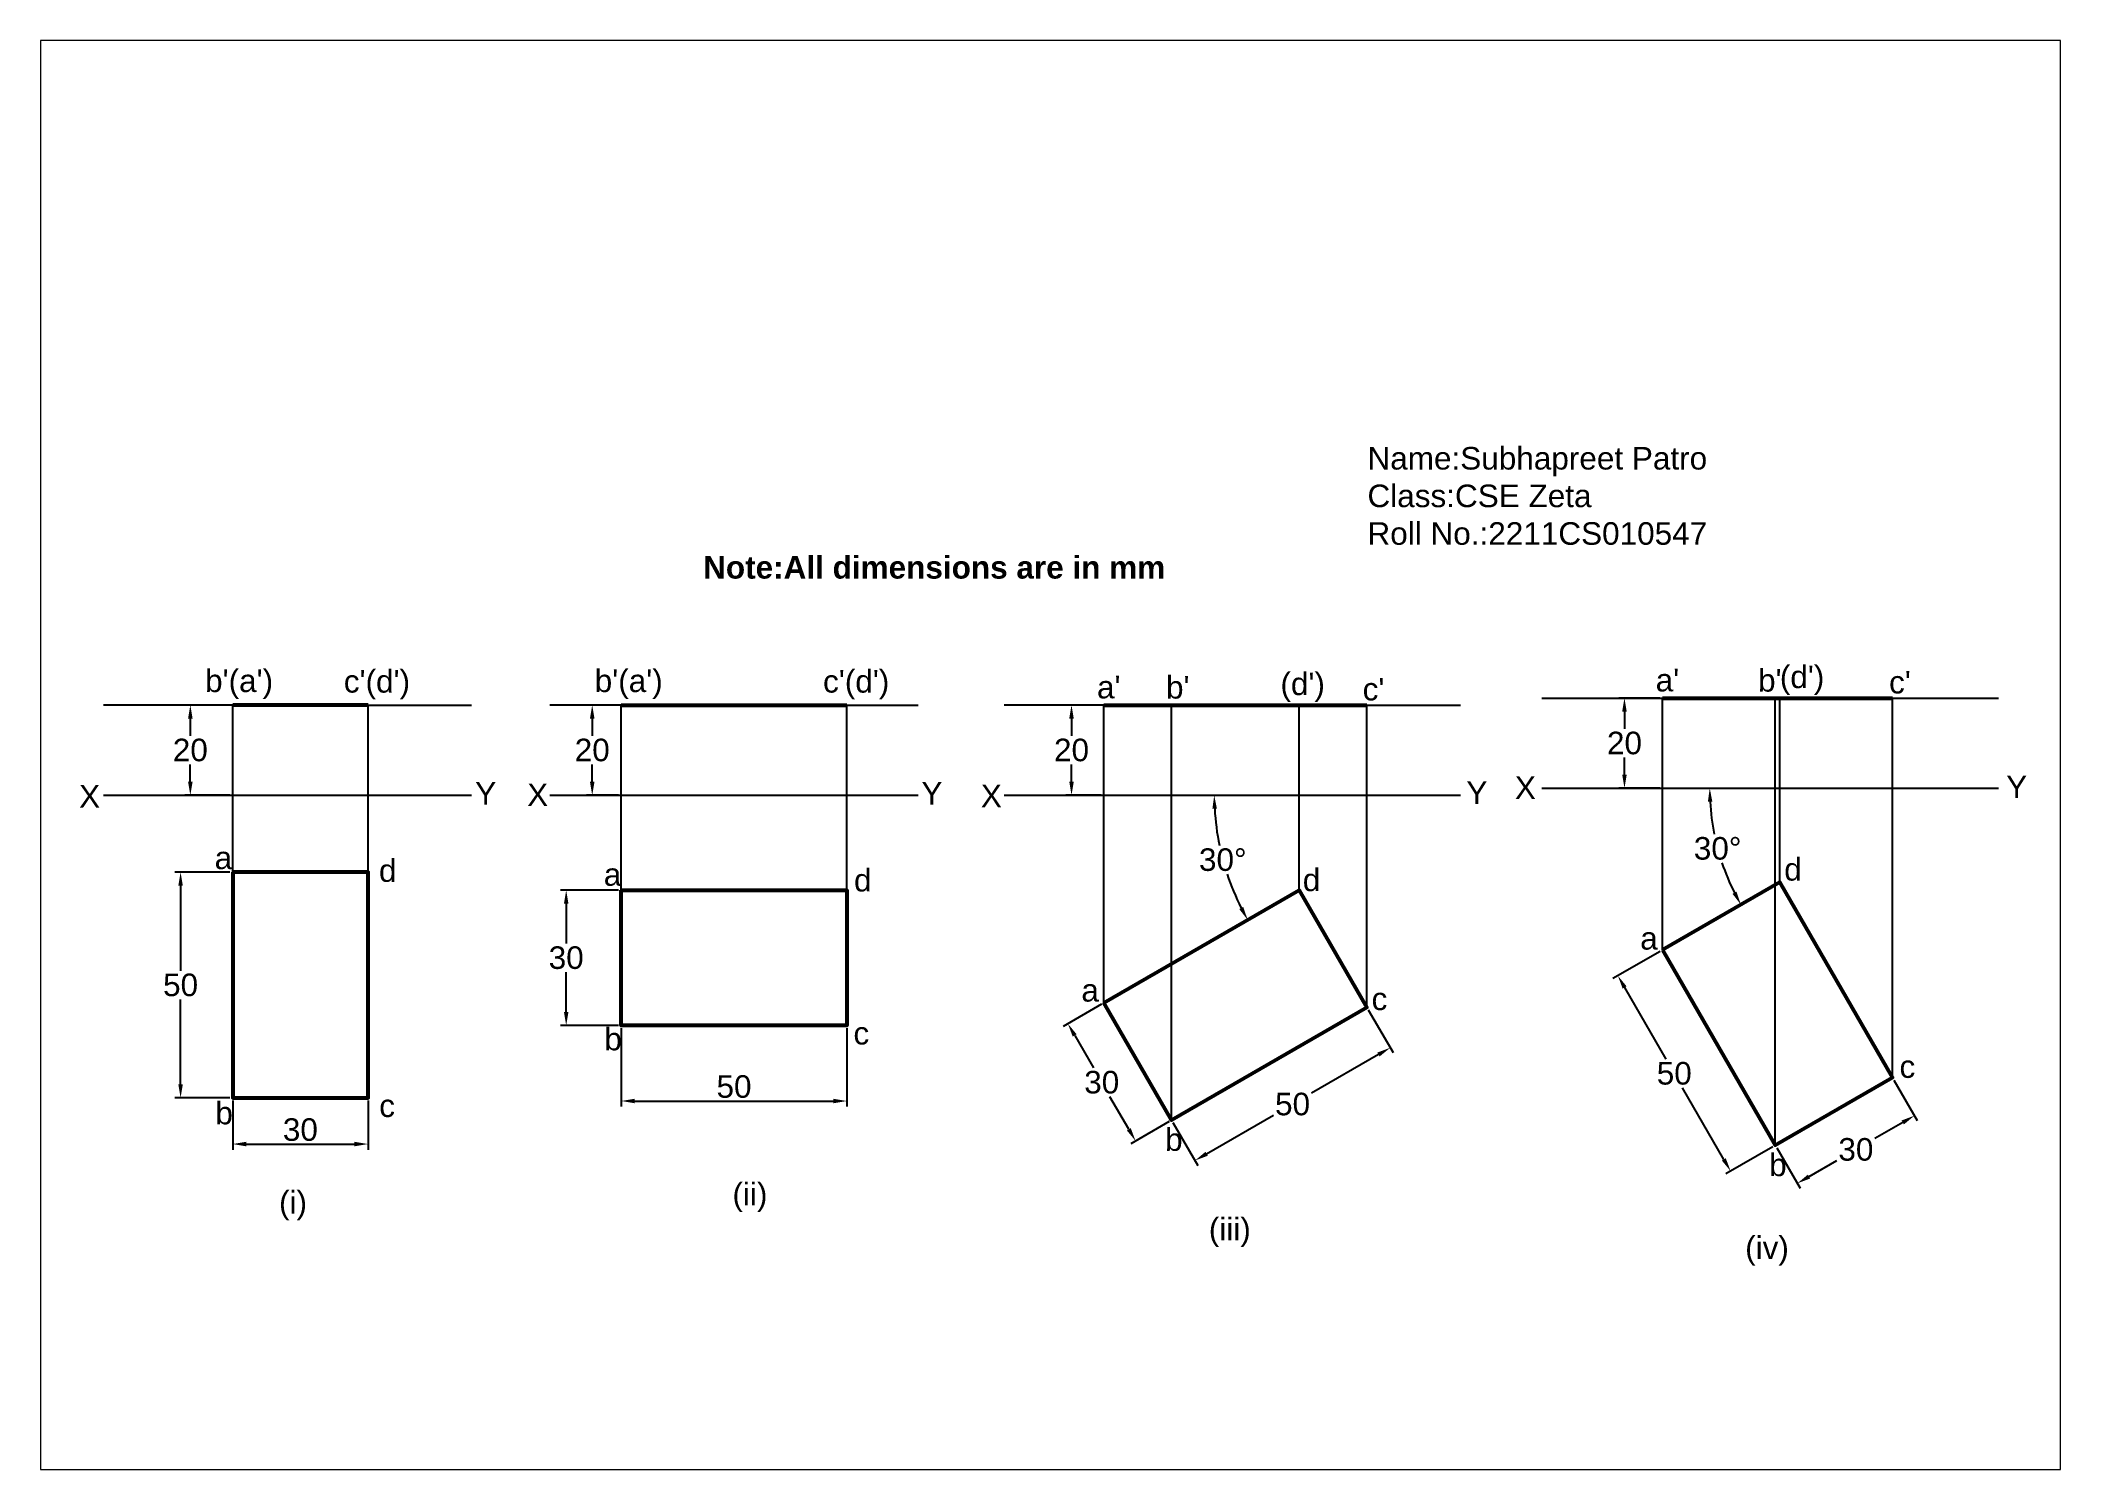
# Paper-space layout 'Layout3' of a CAD drawing. Header units: millimetres. Extents: x 30 to 267, y 21 to 189.
# The model-space entities are those that its viewports show. They can reach past a viewport. Long polylines and large blocks are cut down to what shows.
import ezdxf

# ---------------------------------------------------------------- set-up
doc = ezdxf.new("R2010")
doc.units = ezdxf.units.MM
doc.header["$PDMODE"] = 35
doc.header["$PDSIZE"] = 5
doc.styles.get("Standard").update_dxf_attribs({"font": 'arial.ttf'})
doc.dimstyles.new('ISO-25', dxfattribs={"dimtxt": 5, "dimasz": 3, "dimexe": 1.25, "dimexo": 0.625, "dimtad": 1, "dimtih": 1, "dimtoh": 1, "dimdec": 0, "dimtxsty": 'Standard', "dimcen": 2.5, "dimadec": 0, "dimazin": 0, "dimtfac": 1, "dimtdec": 0, "dimtmove": 0, "dimatfit": 3, "dimfxl": 1, "dimarcsym": 0})

# ---------------------------------------------------------------- blocks, each defined once
blk = doc.blocks.new('*D6')
at = {"color": 0, "lineweight": -2, "transparency": 16777216}
for p, q in [((736.97, 135.15), (726.94, 135.15)), ((728.19, 132.15), (728.19, 128.33)), ((728.19, 118.15), (728.19, 121.98)), ((736.97, 115.15), (726.94, 115.15))]:
    blk.add_line(p, q, dxfattribs=at)
at = {"color": 0, "transparency": 16777216}
for points in [[(727.69, 132.15), (728.69, 132.15), (728.19, 135.15)], [(727.69, 118.15), (728.69, 118.15), (728.19, 115.15)]]:
    blk.add_solid(points, dxfattribs=at)
at = {"layer": 'Defpoints', "color": 0, "transparency": 16777216}
for p in [(737.59, 135.15), (728.19, 115.15), (737.59, 115.15)]:
    blk.add_point(p, dxfattribs=at)
at = {"color": 0, "transparency": 16777216, "insert": (728.19, 125.15), "char_height": 5, "attachment_point": 5}
blk.add_mtext('20', dxfattribs=at)
blk = doc.blocks.new('*D7')
at = {"color": 0, "lineweight": -2, "transparency": 16777216}
for p, q in [((737.59, 47.47), (737.59, 36.6)), ((767.59, 47.47), (767.59, 36.6)), ((740.59, 37.85), (764.59, 37.85))]:
    blk.add_line(p, q, dxfattribs=at)
at = {"color": 0, "transparency": 16777216}
for points in [[(740.59, 38.35), (740.59, 37.35), (737.59, 37.85)], [(764.59, 38.35), (764.59, 37.35), (767.59, 37.85)]]:
    blk.add_solid(points, dxfattribs=at)
at = {"layer": 'Defpoints', "color": 0, "transparency": 16777216}
for p in [(737.59, 48.09), (767.59, 48.09), (767.59, 37.85)]:
    blk.add_point(p, dxfattribs=at)
at = {"color": 0, "transparency": 16777216, "insert": (752.59, 41.03), "char_height": 5, "attachment_point": 5}
blk.add_mtext('30', dxfattribs=at)
blk = doc.blocks.new('*D8')
at = {"color": 0, "lineweight": -2, "transparency": 16777216}
for p, q in [((736.97, 98.09), (724.78, 98.09)), ((726.03, 95.09), (726.03, 76.27)), ((726.03, 51.09), (726.03, 69.92)), ((736.97, 48.09), (724.78, 48.09))]:
    blk.add_line(p, q, dxfattribs=at)
at = {"color": 0, "transparency": 16777216}
for points in [[(725.53, 95.09), (726.53, 95.09), (726.03, 98.09)], [(725.53, 51.09), (726.53, 51.09), (726.03, 48.09)]]:
    blk.add_solid(points, dxfattribs=at)
at = {"layer": 'Defpoints', "color": 0, "transparency": 16777216}
for p in [(737.59, 98.09), (726.03, 48.09), (737.59, 48.09)]:
    blk.add_point(p, dxfattribs=at)
at = {"color": 0, "transparency": 16777216, "insert": (726.03, 73.09), "char_height": 5, "attachment_point": 5}
blk.add_mtext('50', dxfattribs=at)
blk = doc.blocks.new('*D9')
at = {"color": 0, "lineweight": -2, "transparency": 16777216}
for p, q in [((823.11, 135.15), (816.05, 135.15)), ((817.3, 132.15), (817.3, 128.33)), ((817.3, 118.15), (817.3, 121.98)), ((823.11, 115.15), (816.05, 115.15))]:
    blk.add_line(p, q, dxfattribs=at)
at = {"color": 0, "transparency": 16777216}
for points in [[(816.8, 132.15), (817.8, 132.15), (817.3, 135.15)], [(816.8, 118.15), (817.8, 118.15), (817.3, 115.15)]]:
    blk.add_solid(points, dxfattribs=at)
at = {"layer": 'Defpoints', "color": 0, "transparency": 16777216}
for p in [(823.74, 135.15), (817.3, 115.15), (823.74, 115.15)]:
    blk.add_point(p, dxfattribs=at)
at = {"color": 0, "transparency": 16777216, "insert": (817.3, 125.15), "char_height": 5, "attachment_point": 5}
blk.add_mtext('20', dxfattribs=at)
blk = doc.blocks.new('*D10')
at = {"color": 0, "lineweight": -2, "transparency": 16777216}
for p, q in [((823.74, 63.51), (823.74, 46.14)), ((873.74, 63.51), (873.74, 46.14)), ((826.74, 47.39), (870.74, 47.39))]:
    blk.add_line(p, q, dxfattribs=at)
at = {"color": 0, "transparency": 16777216}
for points in [[(826.74, 47.89), (826.74, 46.89), (823.74, 47.39)], [(870.74, 47.89), (870.74, 46.89), (873.74, 47.39)]]:
    blk.add_solid(points, dxfattribs=at)
at = {"layer": 'Defpoints', "color": 0, "transparency": 16777216}
for p in [(823.74, 64.13), (873.74, 64.13), (873.74, 47.39)]:
    blk.add_point(p, dxfattribs=at)
at = {"color": 0, "transparency": 16777216, "insert": (848.74, 50.57), "char_height": 5, "attachment_point": 5}
blk.add_mtext('50', dxfattribs=at)
blk = doc.blocks.new('*D11')
at = {"color": 0, "lineweight": -2, "transparency": 16777216}
for p, q in [((823.11, 94.13), (810.28, 94.13)), ((811.53, 91.13), (811.53, 82.31)), ((811.53, 67.13), (811.53, 75.95)), ((823.11, 64.13), (810.28, 64.13))]:
    blk.add_line(p, q, dxfattribs=at)
at = {"color": 0, "transparency": 16777216}
for points in [[(811.03, 91.13), (812.03, 91.13), (811.53, 94.13)], [(811.03, 67.13), (812.03, 67.13), (811.53, 64.13)]]:
    blk.add_solid(points, dxfattribs=at)
at = {"layer": 'Defpoints', "color": 0, "transparency": 16777216}
for p in [(823.74, 94.13), (811.53, 64.13), (823.74, 64.13)]:
    blk.add_point(p, dxfattribs=at)
at = {"color": 0, "transparency": 16777216, "insert": (811.53, 79.13), "char_height": 5, "attachment_point": 5}
blk.add_mtext('30', dxfattribs=at)
blk = doc.blocks.new('*D12')
at = {"color": 0, "lineweight": -2, "transparency": 16777216}
for p, q in [((989.37, 67.61), (994.86, 58.11)), ((991.63, 57.69), (976.78, 49.12)), ((946.07, 42.61), (951.55, 33.11)), ((953.53, 35.69), (968.38, 44.27))]:
    blk.add_line(p, q, dxfattribs=at)
at = {"color": 0, "transparency": 16777216}
for points in [[(991.38, 58.13), (991.88, 57.26), (994.23, 59.19)], [(953.28, 36.13), (953.78, 35.26), (950.93, 34.19)]]:
    blk.add_solid(points, dxfattribs=at)
at = {"layer": 'Defpoints', "color": 0, "transparency": 16777216}
for p in [(989.06, 68.15), (994.23, 59.19), (945.76, 43.15)]:
    blk.add_point(p, dxfattribs=at)
at = {"color": 0, "transparency": 16777216, "insert": (972.58, 46.69), "char_height": 5, "attachment_point": 5}
blk.add_mtext('50', dxfattribs=at)
blk = doc.blocks.new('*D13')
at = {"color": 0, "lineweight": -2, "transparency": 16777216}
for p, q in [((930.22, 68.82), (921.69, 63.89)), ((924.27, 61.92), (928.43, 54.71)), ((936.27, 41.13), (932.1, 48.35)), ((945.22, 42.84), (936.69, 37.91))]:
    blk.add_line(p, q, dxfattribs=at)
at = {"color": 0, "transparency": 16777216}
for points in [[(924.7, 62.17), (923.84, 61.67), (922.77, 64.52)], [(936.7, 41.38), (935.84, 40.88), (937.77, 38.54)]]:
    blk.add_solid(points, dxfattribs=at)
at = {"layer": 'Defpoints', "color": 0, "transparency": 16777216}
for p in [(930.76, 69.13), (922.77, 64.52), (945.76, 43.15)]:
    blk.add_point(p, dxfattribs=at)
at = {"color": 0, "transparency": 16777216, "insert": (930.27, 51.53), "char_height": 5, "attachment_point": 5}
blk.add_mtext('30', dxfattribs=at)
blk = doc.blocks.new('*D14')
at = {"color": 0, "lineweight": -2, "transparency": 16777216}
for p, q in [((930.13, 135.15), (922.32, 135.15)), ((923.57, 132.15), (923.57, 128.33)), ((923.57, 118.15), (923.57, 121.98)), ((930.13, 115.15), (922.32, 115.15))]:
    blk.add_line(p, q, dxfattribs=at)
at = {"color": 0, "transparency": 16777216}
for points in [[(923.07, 132.15), (924.07, 132.15), (923.57, 135.15)], [(923.07, 118.15), (924.07, 118.15), (923.57, 115.15)]]:
    blk.add_solid(points, dxfattribs=at)
at = {"layer": 'Defpoints', "color": 0, "transparency": 16777216}
for p in [(930.76, 135.15), (923.57, 115.15), (930.76, 115.15)]:
    blk.add_point(p, dxfattribs=at)
at = {"color": 0, "transparency": 16777216, "insert": (923.57, 125.15), "char_height": 5, "attachment_point": 5}
blk.add_mtext('20', dxfattribs=at)
blk = doc.blocks.new('*D15')
at = {"color": 0, "lineweight": -2, "transparency": 16777216}
for start, end in [(183.1113, 191.6114), (198.4432, 206.8887)]:
    blk.add_arc((1010.48, 115.15), 55.25, start, end, dxfattribs=at)
at = {"color": 0, "transparency": 16777216}
for points in [[(954.8, 112.14), (955.8, 112.17), (955.22, 115.15)], [(961.64, 90.4), (960.76, 89.93), (962.63, 87.53)]]:
    blk.add_solid(points, dxfattribs=at)
at = {"layer": 'Defpoints', "color": 0, "transparency": 16777216}
for p in [(908.61, 115.15), (1009.84, 115.15), (956.06, 105.56), (974.06, 94.13), (930.76, 69.13)]:
    blk.add_point(p, dxfattribs=at)
at = {"color": 0, "transparency": 16777216, "insert": (957.11, 100.85), "char_height": 5, "attachment_point": 5}
blk.add_mtext('30°', dxfattribs=at)
blk = doc.blocks.new('*D16')
at = {"color": 0, "lineweight": -2, "transparency": 16777216}
for start, end in [(183.3311, 191.3738), (198.6889, 206.6689)]:
    blk.add_arc((1116.68, 116.7), 51.61, start, end, dxfattribs=at)
at = {"color": 0, "transparency": 16777216}
for points in [[(1064.66, 113.69), (1065.66, 113.72), (1065.08, 116.7)], [(1071.01, 93.78), (1070.13, 93.3), (1071.99, 90.9)]]:
    blk.add_solid(points, dxfattribs=at)
at = {"layer": 'Defpoints', "color": 0, "transparency": 16777216}
for p in [(1027.85, 116.7), (1129.08, 116.7), (1065.86, 107.74), (1080.61, 95.87), (1054.62, 80.87)]:
    blk.add_point(p, dxfattribs=at)
at = {"color": 0, "transparency": 16777216, "insert": (1066.83, 103.35), "char_height": 5, "attachment_point": 5}
blk.add_mtext('30°', dxfattribs=at)
blk = doc.blocks.new('*D17')
at = {"color": 0, "lineweight": -2, "transparency": 16777216}
for p, q in [((1054.08, 80.56), (1043.62, 74.52)), ((1046.21, 72.55), (1055.37, 56.67)), ((1068.21, 34.44), (1059.04, 50.32)), ((1079.08, 37.26), (1068.62, 31.22))]:
    blk.add_line(p, q, dxfattribs=at)
at = {"color": 0, "transparency": 16777216}
for points in [[(1046.64, 72.8), (1045.77, 72.3), (1044.71, 75.15)], [(1068.64, 34.69), (1067.77, 34.19), (1069.71, 31.85)]]:
    blk.add_solid(points, dxfattribs=at)
at = {"layer": 'Defpoints', "color": 0, "transparency": 16777216}
for p in [(1054.62, 80.87), (1079.62, 37.57), (1069.71, 31.85)]:
    blk.add_point(p, dxfattribs=at)
at = {"color": 0, "transparency": 16777216, "insert": (1057.21, 53.5), "char_height": 5, "attachment_point": 5}
blk.add_mtext('50', dxfattribs=at)
blk = doc.blocks.new('*D18')
at = {"color": 0, "lineweight": -2, "transparency": 16777216}
for p, q in [((1105.92, 52.03), (1111.1, 43.06)), ((1107.87, 42.64), (1101.68, 39.07)), ((1079.94, 37.03), (1085.12, 28.06)), ((1087.09, 30.64), (1093.29, 34.22))]:
    blk.add_line(p, q, dxfattribs=at)
at = {"color": 0, "transparency": 16777216}
for points in [[(1107.62, 43.08), (1108.12, 42.21), (1110.47, 44.14)], [(1086.84, 31.08), (1087.34, 30.21), (1084.49, 29.14)]]:
    blk.add_solid(points, dxfattribs=at)
at = {"layer": 'Defpoints', "color": 0, "transparency": 16777216}
for p in [(1105.61, 52.57), (1110.47, 44.14), (1079.62, 37.57)]:
    blk.add_point(p, dxfattribs=at)
at = {"color": 0, "transparency": 16777216, "insert": (1097.48, 36.64), "char_height": 5, "attachment_point": 5}
blk.add_mtext('30', dxfattribs=at)
blk = doc.blocks.new('*D19')
at = {"color": 0, "lineweight": -2, "transparency": 16777216}
for p, q in [((1054, 136.7), (1044.92, 136.7)), ((1046.17, 133.7), (1046.17, 129.88)), ((1046.17, 119.7), (1046.17, 123.52)), ((1054, 116.7), (1044.92, 116.7))]:
    blk.add_line(p, q, dxfattribs=at)
at = {"color": 0, "transparency": 16777216}
for points in [[(1045.67, 133.7), (1046.67, 133.7), (1046.17, 136.7)], [(1045.67, 119.7), (1046.67, 119.7), (1046.17, 116.7)]]:
    blk.add_solid(points, dxfattribs=at)
at = {"layer": 'Defpoints', "color": 0, "transparency": 16777216}
for p in [(1054.62, 136.7), (1046.17, 116.7), (1054.62, 116.7)]:
    blk.add_point(p, dxfattribs=at)
at = {"color": 0, "transparency": 16777216, "insert": (1046.17, 126.7), "char_height": 5, "attachment_point": 5}
blk.add_mtext('20', dxfattribs=at)

msp = doc.modelspace()

# ---------------------------------------------------------------- linework, layer by layer
for p, q in [((737.59, 135.15), (708.94, 135.15)), ((737.59, 115.15), (737.59, 135.15)), ((767.59, 115.15), (767.59, 135.15)), ((767.59, 135.15), (790.56, 135.15)), ((836.58, 135.15), (807.92, 135.15)), ((823.74, 115.15), (823.74, 135.15)), ((866.58, 135.15), (836.58, 135.15)), ((866.58, 135.15), (889.55, 135.15)), ((873.74, 115.15), (873.74, 135.15)), ((930.76, 135.15), (908.61, 135.15)), ((930.76, 115.15), (930.76, 135.15)), ((945.76, 115.15), (945.76, 135.15)), ((974.06, 115.15), (974.06, 135.15)), ((989.06, 115.15), (989.06, 135.15)), ((989.06, 135.15), (1009.84, 135.15)), ((1027.85, 136.7), (1129.08, 136.7)), ((1054.62, 116.7), (1054.62, 136.7)), ((1079.62, 37.57), (1079.62, 136.7)), ((1080.61, 95.87), (1080.61, 136.7)), ((1105.61, 52.57), (1105.61, 136.7)), ((1027.85, 116.7), (1129.08, 116.7)), ((1054.62, 80.87), (1054.62, 116.7)), ((708.94, 115.15), (790.56, 115.15)), ((737.59, 98.09), (737.59, 115.15)), ((767.59, 98.09), (767.59, 115.15)), ((807.92, 115.15), (889.55, 115.15)), ((823.74, 94.13), (823.74, 115.15)), ((873.74, 94.13), (873.74, 115.15)), ((908.61, 115.15), (1009.84, 115.15)), ((930.76, 69.13), (930.76, 115.15)), ((945.76, 43.15), (945.76, 115.15)), ((974.06, 94.13), (974.06, 115.15)), ((989.06, 68.15), (989.06, 115.15))]:
    msp.add_line(p, q)
at = {"lineweight": 53}
for p, q in [((767.59, 135.15), (737.59, 135.15)), ((823.74, 135.15), (873.74, 135.15)), ((930.76, 135.15), (989.06, 135.15)), ((1054.62, 136.7), (1105.61, 136.7))]:
    msp.add_line(p, q, dxfattribs=at)
for points in [[(737.59, 98.09), (737.59, 48.09), (767.59, 48.09), (767.59, 98.09)], [(823.74, 94.13), (873.74, 94.13), (873.74, 64.13), (823.74, 64.13)], [(930.76, 69.13), (974.06, 94.13), (989.06, 68.15), (945.76, 43.15)], [(1054.62, 80.87), (1079.62, 37.57), (1105.61, 52.57), (1080.61, 95.87)]]:
    msp.add_lwpolyline(points, close=True, dxfattribs=at)

# ---------------------------------------------------------------- texts
at = {"char_height": 5, "attachment_point": 1}
for s, width, insert in [('Name:Subhapreet Patro\\PClass:CSE Zeta\\PRoll No.:2211CS010547', 93.3731, (989.19, 192.33)), ('{\\fArial|b1|i0|c0|p34;Note:All dimensions are in mm}', 127.5297, (841.89, 168.16)), ("b'", 5.363, (1075.79, 143.12)), ("(d')", 11.1521, (1080.62, 143.89)), ("b'(a')", 26.3806, (731.46, 143.02)), ("c'(d')", 26.9698, (762.22, 142.9)), ("b'(a')", 26.3806, (817.85, 143.02)), ("c'(d')", 26.9698, (868.48, 142.9)), ("a'", 5.0875, (929.22, 141.62)), ("b'", 5.363, (944.52, 141.58)), ("(d')", 11.1521, (969.89, 142.35)), ("c'", 10.1962, (988.12, 141.17)), ("a'", 5.0875, (1053.09, 143.17)), ("c'", 10.1962, (1104.84, 142.71)), ('X', 4.5828, (703.53, 117.4)), ('Y', 9.776, (791.35, 118.05)), ('X', 4.5828, (802.87, 117.75)), ('Y', 9.776, (890.29, 118.1)), ('X', 4.5828, (903.47, 117.49)), ('Y', 9.776, (1011.12, 118.22)), ('X', 4.5828, (1021.87, 119.31)), ('Y', 9.776, (1130.8, 119.51)), ('\\pxt0;a', 41.024, (733.58, 103.78)), ('\\pxt0;d', 41.024, (770.02, 100.96)), ('\\pxt0;a', 41.024, (819.86, 100.09)), ('\\pxt0;d', 41.024, (875.35, 98.83)), ('\\pxt0;d', 41.024, (974.85, 98.9)), ('\\pxt0;d', 41.024, (1081.59, 101.24)), ('\\pxt0;a', 41.024, (1049.66, 85.95)), ('\\pxt0;a', 41.024, (925.75, 74.43)), ('\\pxt0;c', 41.024, (990.1, 72.53)), ('\\pxt0;b', 41.024, (819.99, 63.63)), ('\\pxt0;c', 41.024, (875.22, 64.91)), ('\\pxt0;c', 41.024, (1107.15, 57.52)), ('\\pxt0;b', 41.024, (733.74, 47.23)), ('\\pxt0;c', 41.024, (770.07, 48.84)), ('\\pxt0;b', 41.024, (944.31, 41.35)), ('\\pxt0;b', 41.024, (1078.25, 35.75)), ('(i)', 21.1504, (747.86, 27.45)), ('(ii)', 25.7598, (848.39, 29.27)), ('(iii)', 29.2203, (954.01, 21.52)), ('(iv)', 25.4967, (1072.93, 17.41))]:
    msp.add_mtext_dynamic_manual_height_columns(s, width=width, gutter_width=25, heights=[0], dxfattribs=dict(at, insert=insert))

# ---------------------------------------------------------------- dimensions: what is measured, and where the dimension line sits
for p1, p2, distance, picture, middle in [((737.59, 135.15), (737.59, 115.15), -9.41, '*D6', (728.19, 125.15)), ((823.74, 135.15), (823.74, 115.15), -6.44, '*D9', (817.3, 125.15)), ((930.76, 135.15), (930.76, 115.15), -7.19, '*D14', (923.57, 125.15)), ((1054.62, 136.7), (1054.62, 116.7), -8.45, '*D19', (1046.17, 126.7)), ((737.59, 98.09), (737.59, 48.09), -11.56, '*D8', (726.03, 73.09)), ((823.74, 94.13), (823.74, 64.13), -12.2, '*D11', (811.53, 79.13)), ((1054.62, 80.87), (1079.62, 37.57), -11.45, '*D17', (1057.21, 53.5)), ((945.76, 43.15), (930.76, 69.13), 9.23, '*D13', (930.27, 51.53)), ((945.76, 43.15), (989.06, 68.15), -10.34, '*D12', (972.58, 46.69)), ((823.74, 64.13), (873.74, 64.13), -16.74, '*D10', (848.74, 50.57)), ((1079.62, 37.57), (1105.61, 52.57), -9.73, '*D18', (1097.48, 36.64)), ((737.59, 48.09), (767.59, 48.09), -10.25, '*D7', (752.59, 41.03))]:
    dim = msp.add_aligned_dim(p1=p1, p2=p2, distance=distance, dimstyle='ISO-25')
    dim.commit()
    dim.dimension.update_dxf_attribs({"geometry": picture, "text_midpoint": middle})
for base, line1, line2, picture, middle in [((1065.86, 107.74), ((1027.85, 116.7), (1129.08, 116.7)), ((1080.61, 95.87), (1054.62, 80.87)), '*D16', (1066.83, 103.35)), ((956.06, 105.56), ((930.76, 69.13), (974.06, 94.13)), ((908.61, 115.15), (1009.84, 115.15)), '*D15', (957.11, 100.85))]:
    dim = msp.add_angular_dim_2l(base=base, line1=line1, line2=line2, dimstyle='ISO-25')
    dim.commit()
    dim.dimension.update_dxf_attribs({"geometry": picture, "text_midpoint": middle})

psp = doc.layouts.new('Layout3')

# ---------------------------------------------------------------- viewports
at = {"layer": '0'}
psp.add_viewport(center=(148.5, 105), size=(237.6, 168), view_center_point=(918.91, 124.07), view_height=316.7117, dxfattribs=at)

doc.saveas('drawing.dxf')
